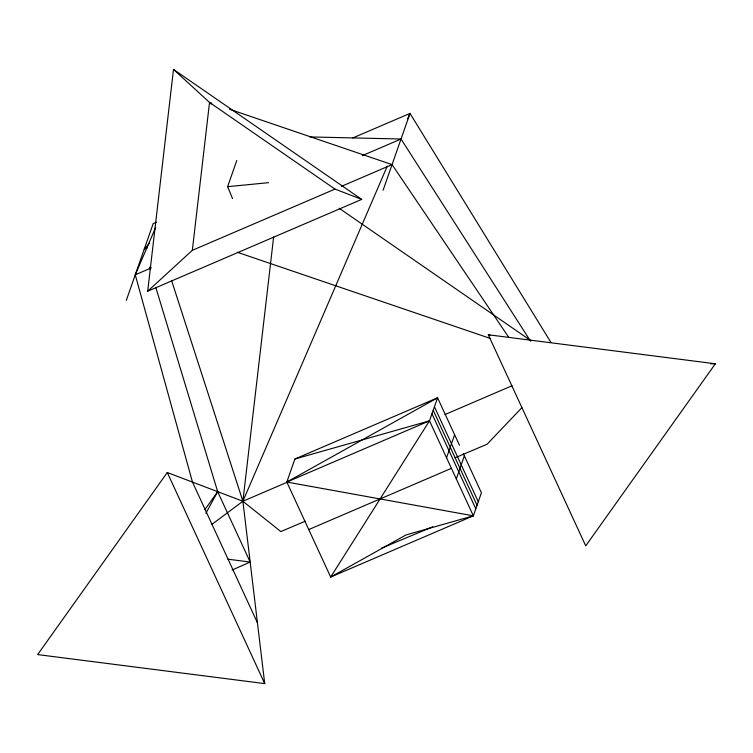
<?xml version="1.0" encoding="UTF-8"?>
<svg xmlns="http://www.w3.org/2000/svg" width="753" height="753" viewBox="0 0 753 753"><rect width="100%" height="100%" fill="white"/><g stroke="black" fill="none" stroke-linecap="round" stroke-linejoin="round"><path stroke-width="1.13" d="M147.692 291.223L173.491 69.398L361.704 199.394L147.692 291.223L192.326 250.316L335 189.097L361.704 199.394M192.326 250.316L209.522 102.427L211.753 103.189M273.64 236.913L242.89 501.253L264.717 683.602L37.65 654.583L167.27 472.507L242.89 501.253L280.831 531.562L305.332 521.189M126.288 300.409L153.188 223.603L156.426 222.21M232.517 198.585L227.632 186.669L236.781 160.521M383.098 190.217L409.999 113.411L550.98 342.502M463.387 453.739L481.421 492.791L473.345 515.833L330.671 577.052L286.827 482.052L294.894 459.01L437.568 397.791L459.49 445.296M473.345 515.833L406.046 534.922L330.671 577.052L429.502 420.833L437.568 397.791L286.827 482.052L473.345 515.833L429.502 420.833L294.894 459.01M446.548 457.777L454.624 434.735M456.299 478.889L464.366 455.847M257.441 622.816L192.476 482.089L135.258 274.807L155.683 227.406M387.287 166.121L242.89 501.253L211.96 524.352M407.684 118.786L409.999 113.411L352.809 137.95M205.908 513.226L217.683 491.671L155.786 287.373M204.854 509.687L217.683 491.671L250.165 562.039L232.075 570.059M715.35 363.793L585.73 545.869L488.283 334.765L715.35 363.793L710.653 363.784M149.678 243.078L144.218 249.205L147.456 247.812M521.857 407.702L487.078 444.242L455.123 457.777M362.212 155.664L401.029 139.013L530.451 341.053M135.258 274.807L151.409 267.87M341.457 186.33L392.068 164.615L508.896 337.542M286.827 482.052L429.502 420.833M287.204 482.231L242.89 501.253L171.637 280.7M445.014 414.526L512.021 385.771M308.749 529.557L451.424 468.338M381.536 548.165L432.787 526.761M227.632 186.669L268.548 182.678M309.85 136.933L401.029 139.013M228.037 559.206L250.165 562.039M229.561 109.251L392.068 164.615M237.327 252.264L490.448 338.483M488.283 334.765L490.476 335.593M209.522 102.427L335 189.097M339.208 208.299L531.1 340.845M173.491 69.398L211.245 104.008M434.434 406.752L478.277 501.752M433.201 410.272L477.044 505.272M431.968 413.792L475.811 508.793M167.27 472.507L264.717 683.602M149.659 267.164L150.346 269.405"/></g></svg>
